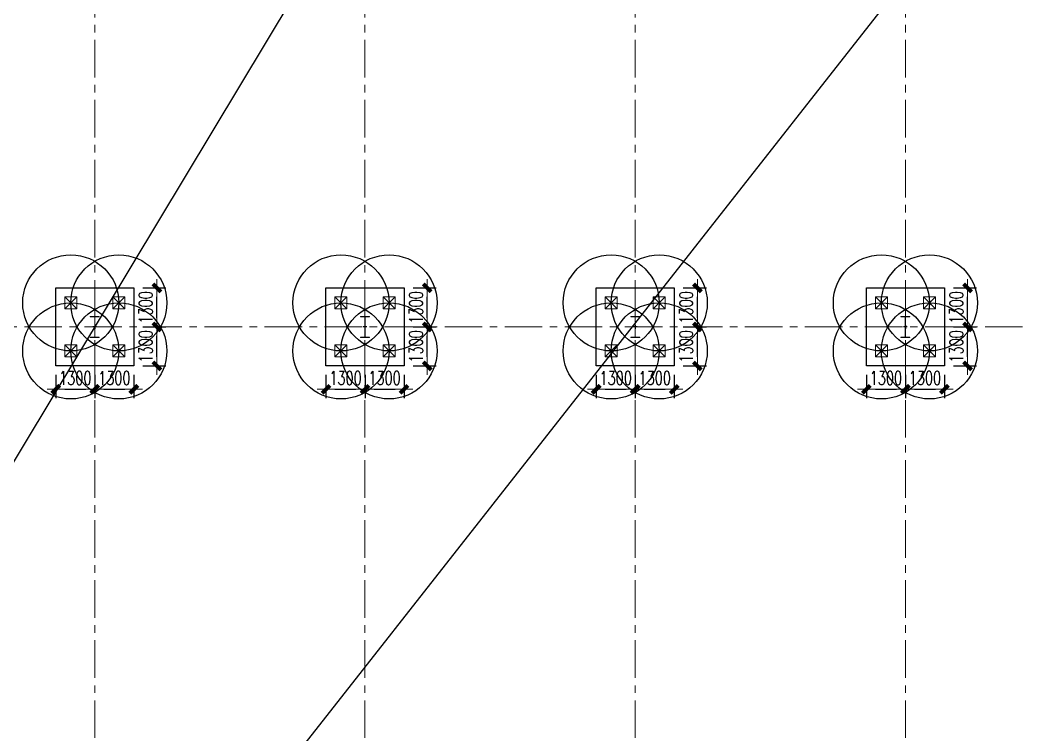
# Model space of a CAD drawing. Extents: x -1201378 to 2367219, y -619313 to 244905.
# Drawn here: x -158247 to -124811, y -44689 to -20878 of the extents above; entities that cross this region are included whole.
import ezdxf

# ---------------------------------------------------------------- set-up
doc = ezdxf.new("R2010")
doc.units = 0
doc.header["$LTSCALE"] = 1000
doc.linetypes.add('CENTER', pattern=[2, 1.25, -0.25, 0.25, -0.25])
doc.layers.get('0').update_dxf_attribs({"linetype": 'CONTINUOUS'})
doc.layers.get('Defpoints').update_dxf_attribs({"linetype": 'CONTINUOUS'})
for name, color, linetype, lineweight in [('S-axis', 111, 'CONTINUOUS', 0), ('S-col', 2, 'CONTINUOUS', 0), ('S-dim', 81, 'CONTINUOUS', 0), ('S-dote', 5, 'CENTER', 0), ('S-zhuang', 1, 'CONTINUOUS', 0)]:
    doc.layers.add(name, color=color, linetype=linetype, lineweight=lineweight)
doc.layers.add('S-DOTE1', color=140, linetype='CENTER')
doc.layers.add('S-HATCH1-W', color=252, linetype='CONTINUOUS')
doc.styles.add('SS1', font='tj-romans1.shx', dxfattribs={"width": 0.7, "bigfont": 'tj-hztxt1.shx'})
doc.dimstyles.new('S-150-ARCHI', dxfattribs={"dimscale": 150, "dimtxt": 3, "dimasz": 2, "dimexe": 2, "dimexo": 2, "dimgap": 1, "dimtad": 1, "dimdec": 0, "dimzin": 0, "dimdsep": 46, "dimtxsty": 'SS1', "dimblk1": 'TT', "dimblk2": 'TT', "dimsah": 1, "dimcen": 1, "dimclrd": 256, "dimclre": 256, "dimclrt": 256, "dimadec": 0, "dimazin": 0, "dimtfac": 1, "dimtdec": 0, "dimtix": 1, "dimtmove": 2, "dimatfit": 0, "dimldrblk": 'TT', "dimfxl": 2, "dimtolj": 1, "dimtzin": 0, "dimarcsym": 0})

# ---------------------------------------------------------------- blocks, each defined once
blk = doc.blocks.new('2#轴网')
at = {"layer": 'S-dote'}
for p, q in [((-155758.5, -270787), (-155758.5, -175298.2)), ((-146758.5, -270787), (-146758.5, -175298.2)), ((-137758.5, -270787), (-137758.5, -175298.2)), ((-128758.5, -270787), (-128758.5, -175298.2)), ((-74854.3, -231098.2), (-251154.3, -231098.2))]:
    blk.add_line(p, q, dxfattribs=at)
blk = doc.blocks.new('nt66')
at = {"layer": 'S-col'}
blk.add_lwpolyline([(-195790, 766820), (-195490, 766820), (-195490, 766808), (-195636, 766808), (-195636, 766132), (-195490, 766132), (-195490, 766120), (-195790, 766120), (-195790, 766132), (-195644, 766132), (-195644, 766808), (-195790, 766808)], close=True, dxfattribs=at)
blk = doc.blocks.new('33333')
for p in [(-5214, -93400), (3786, -93400), (12786, -93400), (21786, -93400)]:
    blk.add_blockref('nt66', p)
blk = doc.blocks.new('S-ZHUANG-400')
at = {"layer": 'S-zhuang'}
for p, q in [((200, -200), (-200, 200)), ((-200, -200), (200, 200))]:
    blk.add_line(p, q, dxfattribs=at)
blk.add_lwpolyline([(-200, 200), (200, 200), (200, -200), (-200, -200)], close=True, dxfattribs=at)
blk = doc.blocks.new('CT4')
at = {"layer": 'Defpoints'}
for centre in [(-100831, -168442), (-99231, -168442), (-100831, -170042), (-99231, -170042)]:
    blk.add_circle(centre, 1600, dxfattribs=at)
at = {"layer": 'S-DOTE1', "ltscale": 0.25}
for p, q in [((-100031, -169182), (-100031, -169302)), ((-99971, -169242), (-100091, -169242))]:
    blk.add_line(p, q, dxfattribs=at)
at = {"layer": 'S-HATCH1-W'}
blk.add_lwpolyline([(-101331, -170542), (-101331, -167942), (-98731, -167942), (-98731, -170542)], close=True, dxfattribs=at)
at = {"layer": 'S-zhuang', "rotation": 90.00000000000001}
for p in [(-100831, -168442), (-99231, -168442), (-100831, -170042), (-99231, -170042)]:
    blk.add_blockref('S-ZHUANG-400', p, dxfattribs=at)
blk = doc.blocks.new('TT')
blk.add_line((-0.97, 0), (0.97, 0))
at = {"const_width": 0.45}
blk.add_lwpolyline([(-0.44, -0.44), (0.44, 0.44)], dxfattribs=at)
blk = doc.blocks.new('*D2281')
at = {"layer": 'Defpoints', "color": 0, "transparency": 16777216}
for p in [(-157058, -32398), (-155758, -32398), (-155758, -33177)]:
    blk.add_point(p, dxfattribs=at)
at = {"layer": 'S-dim', "lineweight": -2, "transparency": 16777216}
for p, q in [((-157058, -32698), (-157058, -33477)), ((-155758, -32698), (-155758, -33477)), ((-156758, -33177), (-156058, -33177))]:
    blk.add_line(p, q, dxfattribs=at)
at = {"layer": 'S-dim', "lineweight": -2, "transparency": 16777216, "xscale": 300, "yscale": 300, "zscale": 300, "rotation": 180}
blk.add_blockref('TT', (-157058, -33177), dxfattribs=at)
at = {"layer": 'S-dim', "lineweight": -2, "transparency": 16777216, "xscale": 300, "yscale": 300, "zscale": 300}
blk.add_blockref('TT', (-155758, -33177), dxfattribs=at)
at = {"layer": 'S-dim', "transparency": 16777216, "insert": (-156408, -32802), "char_height": 450, "attachment_point": 5, "style": 'SS1'}
blk.add_mtext('\\A1;1300', dxfattribs=at)
blk = doc.blocks.new('*D2282')
at = {"layer": 'Defpoints', "color": 0, "transparency": 16777216}
for p in [(-155758, -32398), (-154458, -32398), (-154458, -33177)]:
    blk.add_point(p, dxfattribs=at)
at = {"layer": 'S-dim', "lineweight": -2, "transparency": 16777216}
for p, q in [((-155758, -32698), (-155758, -33477)), ((-154458, -32698), (-154458, -33477)), ((-155458, -33177), (-154758, -33177))]:
    blk.add_line(p, q, dxfattribs=at)
at = {"layer": 'S-dim', "lineweight": -2, "transparency": 16777216, "xscale": 300, "yscale": 300, "zscale": 300, "rotation": 180}
blk.add_blockref('TT', (-155758, -33177), dxfattribs=at)
at = {"layer": 'S-dim', "lineweight": -2, "transparency": 16777216, "xscale": 300, "yscale": 300, "zscale": 300}
blk.add_blockref('TT', (-154458, -33177), dxfattribs=at)
at = {"layer": 'S-dim', "transparency": 16777216, "insert": (-155108, -32802), "char_height": 450, "attachment_point": 5, "style": 'SS1'}
blk.add_mtext('\\A1;1300', dxfattribs=at)
blk = doc.blocks.new('*D2283')
at = {"layer": 'Defpoints', "color": 0, "transparency": 16777216}
for p in [(-154458, -31098), (-153687, -31098), (-154458, -32398)]:
    blk.add_point(p, dxfattribs=at)
at = {"layer": 'S-dim', "lineweight": -2, "transparency": 16777216}
for p, q in [((-154158, -31098), (-153387, -31098)), ((-153687, -32098), (-153687, -31398)), ((-154158, -32398), (-153387, -32398))]:
    blk.add_line(p, q, dxfattribs=at)
at = {"layer": 'S-dim', "lineweight": -2, "transparency": 16777216, "xscale": 300, "yscale": 300, "zscale": 300}
for p, rotation in [((-153687, -31098), 90), ((-153687, -32398), 270)]:
    blk.add_blockref('TT', p, dxfattribs=dict(at, rotation=rotation))
at = {"layer": 'S-dim', "transparency": 16777216, "insert": (-154062, -31748), "char_height": 450, "attachment_point": 5, "rotation": 90, "style": 'SS1'}
blk.add_mtext('\\A1;1300', dxfattribs=at)
blk = doc.blocks.new('*D2284')
at = {"layer": 'Defpoints', "color": 0, "transparency": 16777216}
for p in [(-154458, -29798), (-153687, -29798), (-154458, -31098)]:
    blk.add_point(p, dxfattribs=at)
at = {"layer": 'S-dim', "lineweight": -2, "transparency": 16777216}
for p, q in [((-154158, -29798), (-153387, -29798)), ((-153687, -30798), (-153687, -30098)), ((-154158, -31098), (-153387, -31098))]:
    blk.add_line(p, q, dxfattribs=at)
at = {"layer": 'S-dim', "lineweight": -2, "transparency": 16777216, "xscale": 300, "yscale": 300, "zscale": 300}
for p, rotation in [((-153687, -29798), 90), ((-153687, -31098), 270)]:
    blk.add_blockref('TT', p, dxfattribs=dict(at, rotation=rotation))
at = {"layer": 'S-dim', "transparency": 16777216, "insert": (-154062, -30448), "char_height": 450, "attachment_point": 5, "rotation": 90, "style": 'SS1'}
blk.add_mtext('\\A1;1300', dxfattribs=at)
blk = doc.blocks.new('*D2273')
at = {"layer": 'Defpoints', "color": 0, "transparency": 16777216}
for p in [(-148058, -32398), (-146758, -32398), (-146758, -33177)]:
    blk.add_point(p, dxfattribs=at)
at = {"layer": 'S-dim', "lineweight": -2, "transparency": 16777216}
for p, q in [((-148058, -32698), (-148058, -33477)), ((-146758, -32698), (-146758, -33477)), ((-147758, -33177), (-147058, -33177))]:
    blk.add_line(p, q, dxfattribs=at)
at = {"layer": 'S-dim', "lineweight": -2, "transparency": 16777216, "xscale": 300, "yscale": 300, "zscale": 300, "rotation": 180}
blk.add_blockref('TT', (-148058, -33177), dxfattribs=at)
at = {"layer": 'S-dim', "lineweight": -2, "transparency": 16777216, "xscale": 300, "yscale": 300, "zscale": 300}
blk.add_blockref('TT', (-146758, -33177), dxfattribs=at)
at = {"layer": 'S-dim', "transparency": 16777216, "insert": (-147408, -32802), "char_height": 450, "attachment_point": 5, "style": 'SS1'}
blk.add_mtext('\\A1;1300', dxfattribs=at)
blk = doc.blocks.new('*D2274')
at = {"layer": 'Defpoints', "color": 0, "transparency": 16777216}
for p in [(-146758, -32398), (-145458, -32398), (-145458, -33177)]:
    blk.add_point(p, dxfattribs=at)
at = {"layer": 'S-dim', "lineweight": -2, "transparency": 16777216}
for p, q in [((-146758, -32698), (-146758, -33477)), ((-145458, -32698), (-145458, -33477)), ((-146458, -33177), (-145758, -33177))]:
    blk.add_line(p, q, dxfattribs=at)
at = {"layer": 'S-dim', "lineweight": -2, "transparency": 16777216, "xscale": 300, "yscale": 300, "zscale": 300, "rotation": 180}
blk.add_blockref('TT', (-146758, -33177), dxfattribs=at)
at = {"layer": 'S-dim', "lineweight": -2, "transparency": 16777216, "xscale": 300, "yscale": 300, "zscale": 300}
blk.add_blockref('TT', (-145458, -33177), dxfattribs=at)
at = {"layer": 'S-dim', "transparency": 16777216, "insert": (-146108, -32802), "char_height": 450, "attachment_point": 5, "style": 'SS1'}
blk.add_mtext('\\A1;1300', dxfattribs=at)
blk = doc.blocks.new('*D2275')
at = {"layer": 'Defpoints', "color": 0, "transparency": 16777216}
for p in [(-145458, -31098), (-144687, -31098), (-145458, -32398)]:
    blk.add_point(p, dxfattribs=at)
at = {"layer": 'S-dim', "lineweight": -2, "transparency": 16777216}
for p, q in [((-145158, -31098), (-144387, -31098)), ((-144687, -32098), (-144687, -31398)), ((-145158, -32398), (-144387, -32398))]:
    blk.add_line(p, q, dxfattribs=at)
at = {"layer": 'S-dim', "lineweight": -2, "transparency": 16777216, "xscale": 300, "yscale": 300, "zscale": 300}
for p, rotation in [((-144687, -31098), 90), ((-144687, -32398), 270)]:
    blk.add_blockref('TT', p, dxfattribs=dict(at, rotation=rotation))
at = {"layer": 'S-dim', "transparency": 16777216, "insert": (-145062, -31748), "char_height": 450, "attachment_point": 5, "rotation": 90, "style": 'SS1'}
blk.add_mtext('\\A1;1300', dxfattribs=at)
blk = doc.blocks.new('*D2276')
at = {"layer": 'Defpoints', "color": 0, "transparency": 16777216}
for p in [(-145458, -29798), (-144687, -29798), (-145458, -31098)]:
    blk.add_point(p, dxfattribs=at)
at = {"layer": 'S-dim', "lineweight": -2, "transparency": 16777216}
for p, q in [((-145158, -29798), (-144387, -29798)), ((-144687, -30798), (-144687, -30098)), ((-145158, -31098), (-144387, -31098))]:
    blk.add_line(p, q, dxfattribs=at)
at = {"layer": 'S-dim', "lineweight": -2, "transparency": 16777216, "xscale": 300, "yscale": 300, "zscale": 300}
for p, rotation in [((-144687, -29798), 90), ((-144687, -31098), 270)]:
    blk.add_blockref('TT', p, dxfattribs=dict(at, rotation=rotation))
at = {"layer": 'S-dim', "transparency": 16777216, "insert": (-145062, -30448), "char_height": 450, "attachment_point": 5, "rotation": 90, "style": 'SS1'}
blk.add_mtext('\\A1;1300', dxfattribs=at)
blk = doc.blocks.new('*D2261')
at = {"layer": 'Defpoints', "color": 0, "transparency": 16777216}
for p in [(-139058, -32398), (-137758, -32398), (-137758, -33177)]:
    blk.add_point(p, dxfattribs=at)
at = {"layer": 'S-dim', "lineweight": -2, "transparency": 16777216}
for p, q in [((-139058, -32698), (-139058, -33477)), ((-137758, -32698), (-137758, -33477)), ((-138758, -33177), (-138058, -33177))]:
    blk.add_line(p, q, dxfattribs=at)
at = {"layer": 'S-dim', "lineweight": -2, "transparency": 16777216, "xscale": 300, "yscale": 300, "zscale": 300, "rotation": 180}
blk.add_blockref('TT', (-139058, -33177), dxfattribs=at)
at = {"layer": 'S-dim', "lineweight": -2, "transparency": 16777216, "xscale": 300, "yscale": 300, "zscale": 300}
blk.add_blockref('TT', (-137758, -33177), dxfattribs=at)
at = {"layer": 'S-dim', "transparency": 16777216, "insert": (-138408, -32802), "char_height": 450, "attachment_point": 5, "style": 'SS1'}
blk.add_mtext('\\A1;1300', dxfattribs=at)
blk = doc.blocks.new('*D2262')
at = {"layer": 'Defpoints', "color": 0, "transparency": 16777216}
for p in [(-137758, -32398), (-136458, -32398), (-136458, -33177)]:
    blk.add_point(p, dxfattribs=at)
at = {"layer": 'S-dim', "lineweight": -2, "transparency": 16777216}
for p, q in [((-137758, -32698), (-137758, -33477)), ((-136458, -32698), (-136458, -33477)), ((-137458, -33177), (-136758, -33177))]:
    blk.add_line(p, q, dxfattribs=at)
at = {"layer": 'S-dim', "lineweight": -2, "transparency": 16777216, "xscale": 300, "yscale": 300, "zscale": 300, "rotation": 180}
blk.add_blockref('TT', (-137758, -33177), dxfattribs=at)
at = {"layer": 'S-dim', "lineweight": -2, "transparency": 16777216, "xscale": 300, "yscale": 300, "zscale": 300}
blk.add_blockref('TT', (-136458, -33177), dxfattribs=at)
at = {"layer": 'S-dim', "transparency": 16777216, "insert": (-137108, -32802), "char_height": 450, "attachment_point": 5, "style": 'SS1'}
blk.add_mtext('\\A1;1300', dxfattribs=at)
blk = doc.blocks.new('*D2263')
at = {"layer": 'Defpoints', "color": 0, "transparency": 16777216}
for p in [(-136458, -31098), (-135687, -31098), (-136458, -32398)]:
    blk.add_point(p, dxfattribs=at)
at = {"layer": 'S-dim', "lineweight": -2, "transparency": 16777216}
for p, q in [((-136158, -31098), (-135387, -31098)), ((-135687, -32098), (-135687, -31398)), ((-136158, -32398), (-135387, -32398))]:
    blk.add_line(p, q, dxfattribs=at)
at = {"layer": 'S-dim', "lineweight": -2, "transparency": 16777216, "xscale": 300, "yscale": 300, "zscale": 300}
for p, rotation in [((-135687, -31098), 90), ((-135687, -32398), 270)]:
    blk.add_blockref('TT', p, dxfattribs=dict(at, rotation=rotation))
at = {"layer": 'S-dim', "transparency": 16777216, "insert": (-136062, -31748), "char_height": 450, "attachment_point": 5, "rotation": 90, "style": 'SS1'}
blk.add_mtext('\\A1;1300', dxfattribs=at)
blk = doc.blocks.new('*D2264')
at = {"layer": 'Defpoints', "color": 0, "transparency": 16777216}
for p in [(-136458, -29798), (-135687, -29798), (-136458, -31098)]:
    blk.add_point(p, dxfattribs=at)
at = {"layer": 'S-dim', "lineweight": -2, "transparency": 16777216}
for p, q in [((-136158, -29798), (-135387, -29798)), ((-135687, -30798), (-135687, -30098)), ((-136158, -31098), (-135387, -31098))]:
    blk.add_line(p, q, dxfattribs=at)
at = {"layer": 'S-dim', "lineweight": -2, "transparency": 16777216, "xscale": 300, "yscale": 300, "zscale": 300}
for p, rotation in [((-135687, -29798), 90), ((-135687, -31098), 270)]:
    blk.add_blockref('TT', p, dxfattribs=dict(at, rotation=rotation))
at = {"layer": 'S-dim', "transparency": 16777216, "insert": (-136062, -30448), "char_height": 450, "attachment_point": 5, "rotation": 90, "style": 'SS1'}
blk.add_mtext('\\A1;1300', dxfattribs=at)
blk = doc.blocks.new('*D2271')
at = {"layer": 'Defpoints', "color": 0, "transparency": 16777216}
for p in [(-130058, -32398), (-128758, -32398), (-128758, -33177)]:
    blk.add_point(p, dxfattribs=at)
at = {"layer": 'S-dim', "lineweight": -2, "transparency": 16777216}
for p, q in [((-130058, -32698), (-130058, -33477)), ((-128758, -32698), (-128758, -33477)), ((-129758, -33177), (-129058, -33177))]:
    blk.add_line(p, q, dxfattribs=at)
at = {"layer": 'S-dim', "lineweight": -2, "transparency": 16777216, "xscale": 300, "yscale": 300, "zscale": 300, "rotation": 180}
blk.add_blockref('TT', (-130058, -33177), dxfattribs=at)
at = {"layer": 'S-dim', "lineweight": -2, "transparency": 16777216, "xscale": 300, "yscale": 300, "zscale": 300}
blk.add_blockref('TT', (-128758, -33177), dxfattribs=at)
at = {"layer": 'S-dim', "transparency": 16777216, "insert": (-129408, -32802), "char_height": 450, "attachment_point": 5, "style": 'SS1'}
blk.add_mtext('\\A1;1300', dxfattribs=at)
blk = doc.blocks.new('*D2272')
at = {"layer": 'Defpoints', "color": 0, "transparency": 16777216}
for p in [(-128758, -32398), (-127458, -32398), (-127458, -33177)]:
    blk.add_point(p, dxfattribs=at)
at = {"layer": 'S-dim', "lineweight": -2, "transparency": 16777216}
for p, q in [((-128758, -32698), (-128758, -33477)), ((-127458, -32698), (-127458, -33477)), ((-128458, -33177), (-127758, -33177))]:
    blk.add_line(p, q, dxfattribs=at)
at = {"layer": 'S-dim', "lineweight": -2, "transparency": 16777216, "xscale": 300, "yscale": 300, "zscale": 300, "rotation": 180}
blk.add_blockref('TT', (-128758, -33177), dxfattribs=at)
at = {"layer": 'S-dim', "lineweight": -2, "transparency": 16777216, "xscale": 300, "yscale": 300, "zscale": 300}
blk.add_blockref('TT', (-127458, -33177), dxfattribs=at)
at = {"layer": 'S-dim', "transparency": 16777216, "insert": (-128108, -32802), "char_height": 450, "attachment_point": 5, "style": 'SS1'}
blk.add_mtext('\\A1;1300', dxfattribs=at)
blk = doc.blocks.new('*D2269')
at = {"layer": 'Defpoints', "color": 0, "transparency": 16777216}
for p in [(-127458, -31098), (-126687, -31098), (-127458, -32398)]:
    blk.add_point(p, dxfattribs=at)
at = {"layer": 'S-dim', "lineweight": -2, "transparency": 16777216}
for p, q in [((-127158, -31098), (-126387, -31098)), ((-126687, -32098), (-126687, -31398)), ((-127158, -32398), (-126387, -32398))]:
    blk.add_line(p, q, dxfattribs=at)
at = {"layer": 'S-dim', "lineweight": -2, "transparency": 16777216, "xscale": 300, "yscale": 300, "zscale": 300}
for p, rotation in [((-126687, -31098), 90), ((-126687, -32398), 270)]:
    blk.add_blockref('TT', p, dxfattribs=dict(at, rotation=rotation))
at = {"layer": 'S-dim', "transparency": 16777216, "insert": (-127062, -31748), "char_height": 450, "attachment_point": 5, "rotation": 90, "style": 'SS1'}
blk.add_mtext('\\A1;1300', dxfattribs=at)
blk = doc.blocks.new('*D2270')
at = {"layer": 'Defpoints', "color": 0, "transparency": 16777216}
for p in [(-127458, -29798), (-126687, -29798), (-127458, -31098)]:
    blk.add_point(p, dxfattribs=at)
at = {"layer": 'S-dim', "lineweight": -2, "transparency": 16777216}
for p, q in [((-127158, -29798), (-126387, -29798)), ((-126687, -30798), (-126687, -30098)), ((-127158, -31098), (-126387, -31098))]:
    blk.add_line(p, q, dxfattribs=at)
at = {"layer": 'S-dim', "lineweight": -2, "transparency": 16777216, "xscale": 300, "yscale": 300, "zscale": 300}
for p, rotation in [((-126687, -29798), 90), ((-126687, -31098), 270)]:
    blk.add_blockref('TT', p, dxfattribs=dict(at, rotation=rotation))
at = {"layer": 'S-dim', "transparency": 16777216, "insert": (-127062, -30448), "char_height": 450, "attachment_point": 5, "rotation": 90, "style": 'SS1'}
blk.add_mtext('\\A1;1300', dxfattribs=at)

msp = doc.modelspace()

# ---------------------------------------------------------------- linework, layer by layer
at = {"layer": 'Defpoints', "color": 1}
for p, q in [((-214519.2, -128743.1), (-99008.5, 18363.8)), ((-126008.5, 18351.8), (-214519.2, -128743.1))]:
    msp.add_line(p, q, dxfattribs=at)

# ---------------------------------------------------------------- block references
at = {"layer": 'S-axis'}
msp.add_blockref('2#轴网', (0, 200000), dxfattribs=at)
at = {"layer": 'S-col'}
msp.add_blockref('33333', (45095.7, -704168.2), dxfattribs=at)
at = {"layer": 'S-zhuang'}
for p in [(-55727.3, 138143.8), (-46727.3, 138143.8), (-37727.3, 138143.8), (-28727.3, 138143.8)]:
    msp.add_blockref('CT4', p, dxfattribs=at)

# ---------------------------------------------------------------- dimensions: what is measured, and where the dimension line sits
at = {"layer": 'S-dim'}
for base, p1, p2, picture, middle in [((-153686.9, -29798.2), (-154458.5, -31098.2), (-154458.5, -29798.2), '*D2284', (-154061.9, -30448.2)), ((-144686.9, -29798.2), (-145458.5, -31098.2), (-145458.5, -29798.2), '*D2276', (-145061.9, -30448.2)), ((-135686.9, -29798.2), (-136458.5, -31098.2), (-136458.5, -29798.2), '*D2264', (-136061.9, -30448.2)), ((-126686.9, -29798.2), (-127458.5, -31098.2), (-127458.5, -29798.2), '*D2270', (-127061.9, -30448.2)), ((-153686.9, -31098.2), (-154458.5, -32398.2), (-154458.5, -31098.2), '*D2283', (-154061.9, -31748.2)), ((-144686.9, -31098.2), (-145458.5, -32398.2), (-145458.5, -31098.2), '*D2275', (-145061.9, -31748.2)), ((-135686.9, -31098.2), (-136458.5, -32398.2), (-136458.5, -31098.2), '*D2263', (-136061.9, -31748.2)), ((-126686.9, -31098.2), (-127458.5, -32398.2), (-127458.5, -31098.2), '*D2269', (-127061.9, -31748.2))]:
    dim = msp.add_linear_dim(base=base, p1=p1, p2=p2, angle=90, dimstyle='S-150-ARCHI', dxfattribs=at)
    dim.commit()
    dim.dimension.update_dxf_attribs({"geometry": picture, "text_midpoint": middle})
for base, p1, p2, picture, middle in [((-155758.5, -33176.8), (-157058.5, -32398.2), (-155758.5, -32398.2), '*D2281', (-156408.5, -32801.8)), ((-154458.5, -33176.8), (-155758.5, -32398.2), (-154458.5, -32398.2), '*D2282', (-155108.5, -32801.8)), ((-146758.5, -33176.8), (-148058.5, -32398.2), (-146758.5, -32398.2), '*D2273', (-147408.5, -32801.8)), ((-145458.5, -33176.8), (-146758.5, -32398.2), (-145458.5, -32398.2), '*D2274', (-146108.5, -32801.8)), ((-137758.5, -33176.8), (-139058.5, -32398.2), (-137758.5, -32398.2), '*D2261', (-138408.5, -32801.8)), ((-136458.5, -33176.8), (-137758.5, -32398.2), (-136458.5, -32398.2), '*D2262', (-137108.5, -32801.8)), ((-128758.5, -33176.8), (-130058.5, -32398.2), (-128758.5, -32398.2), '*D2271', (-129408.5, -32801.8)), ((-127458.5, -33176.8), (-128758.5, -32398.2), (-127458.5, -32398.2), '*D2272', (-128108.5, -32801.8))]:
    dim = msp.add_linear_dim(base=base, p1=p1, p2=p2, dimstyle='S-150-ARCHI', dxfattribs=at)
    dim.commit()
    dim.dimension.update_dxf_attribs({"geometry": picture, "text_midpoint": middle})

doc.saveas('drawing.dxf')
